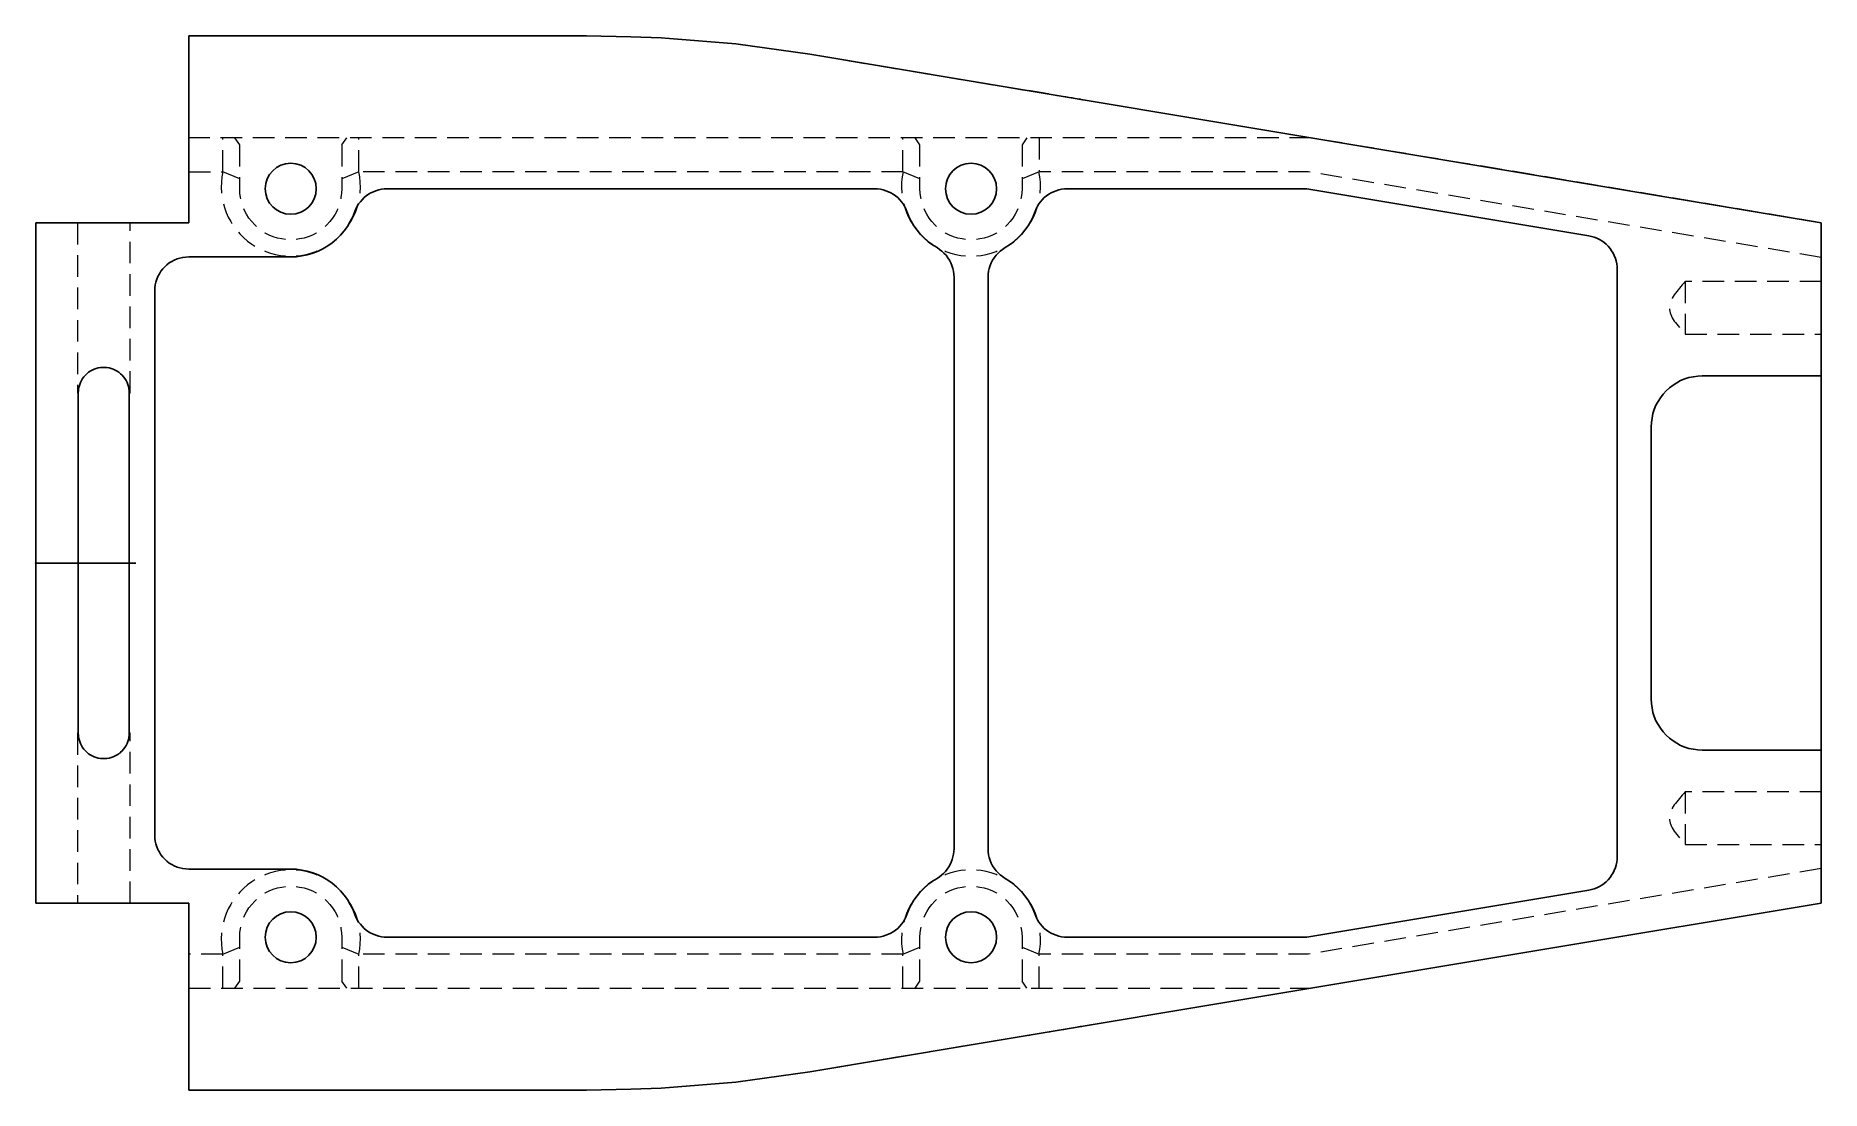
# Model space of a CAD drawing. Header units: millimetres. Extents: x 0 to 105, y -31 to 31.
import ezdxf

# ---------------------------------------------------------------- set-up
doc = ezdxf.new("R2010")
doc.units = ezdxf.units.MM
doc.header["$PDSIZE"] = -1
doc.linetypes.add('HIDDEN', pattern=[1.905, 1.27, -0.635])

msp = doc.modelspace()

# ---------------------------------------------------------------- linework, layer by layer
at = {"color": 7, "linetype": 'Continuous', "lineweight": 25}
for p, q in [((9, 20), (9, 31)), ((0, 20), (0, -20)), ((9, 20), (0, 20)), ((105, -20), (105, 20)), ((2.76, 10.84), (2.77, 10.86)), ((5.21, 10.88), (5.19, 10.9)), ((2.59, 10.5), (2.59, 10.5)), ((5.24, -10.84), (5.19, -10.91)), ((0, -20), (9, -20)), ((9, -20), (9, -31))]:
    msp.add_line(p, q, dxfattribs=at)
at = {"color": 7, "linetype": 'HIDDEN', "lineweight": 18}
for p, q in [((47.5, 29.58), (58.65, 27.72)), ((75, 25), (9, 25)), ((11, 23), (11, 25)), ((12, 24.59), (11.71, 25)), ((18, 24.59), (18.29, 25)), ((19, 23), (19, 25)), ((51, 23), (51, 25)), ((52, 24.59), (51.71, 25)), ((58.29, 25), (58, 24.59)), ((59, 25), (59, 23)), ((105, 20), (75, 25)), ((9, 23), (11, 23)), ((12, 22.59), (11, 23)), ((19, 23), (18, 22.59)), ((51, 23), (19, 23)), ((52, 22.59), (51, 23)), ((59, 23), (58, 22.59)), ((2.45, 20), (2.45, 10)), ((5.55, 10), (5.55, 20)), ((97, 16.55), (97, 13.45)), ((105, 16.55), (97, 16.55)), ((97, 13.45), (105, 13.45)), ((2.59, 10.5), (2.63, 10.62)), ((2.69, 10.73), (2.73, 10.8)), ((3.01, 11.13), (3.11, 11.21)), ((2.45, 10), (2.5, 10)), ((2.45, 10), (2.5, 9.97)), ((5.5, 10), (5.55, 10)), ((5.5, 9.97), (5.55, 10)), ((2.5, -9.97), (2.45, -10)), ((2.45, -10), (2.5, -10)), ((2.45, -10), (2.45, -20)), ((2.59, -10.5), (2.59, -10.5)), ((2.6, -10.52), (2.59, -10.5)), ((5.55, -10), (5.5, -9.97)), ((5.55, -10), (5.5, -10)), ((5.55, -20), (5.55, -10)), ((2.63, -10.62), (2.6, -10.52)), ((97, -13.45), (97, -16.55)), ((105, -13.45), (97, -13.45)), ((97, -16.55), (105, -16.55)), ((11, -23), (9, -23)), ((11, -23), (12, -22.59)), ((11, -25), (11, -23)), ((18, -22.59), (19, -23)), ((19, -25), (19, -23)), ((51, -23), (19, -23)), ((51, -23), (52, -22.59)), ((51, -25), (51, -23)), ((58, -22.59), (59, -23)), ((59, -25), (59, -23)), ((9, -25), (75, -25)), ((11.71, -25), (12, -24.59)), ((18.29, -25), (18, -24.59)), ((51.71, -25), (52, -24.59)), ((58.29, -25), (58, -24.59)), ((58.65, -27.72), (45.53, -29.91))]:
    msp.add_line(p, q, dxfattribs=at)
at = {"color": 7, "linetype": 'Continuous'}
for q in [(0, 11.76), (5.88, 0)]:
    msp.add_line((0, 0), q, dxfattribs=at)
at = {"color": 7, "linetype": 'Continuous', "lineweight": 25, "flags": 128}
for points in [[(9, 31), (10.25, 31), (32.38, 31), (35, 30.93), (36.78, 30.88), (41.17, 30.52), (45.53, 29.91), (55, 28.33), (74.75, 25.04), (88.5, 22.75), (105, 20)], [(9, -18), (10.25, -18), (15, -18), (15.33, -18.01), (15.65, -18.05), (15.97, -18.12), (16.29, -18.21), (16.6, -18.33), (16.89, -18.48), (17.17, -18.64), (17.44, -18.83), (17.69, -19.04), (17.93, -19.27), (18.14, -19.52), (18.33, -19.79), (18.5, -20.07), (18.65, -20.36), (18.77, -20.67), (18.83, -20.82), (18.91, -20.97), (18.99, -21.11), (19.09, -21.24), (19.19, -21.36), (19.31, -21.48), (19.44, -21.58), (19.57, -21.68), (19.71, -21.76), (19.86, -21.83), (20.01, -21.89), (20.17, -21.94), (20.33, -21.97), (20.49, -21.99), (20.66, -22), (35, -22), (49.34, -22), (49.51, -21.99), (49.67, -21.97), (49.83, -21.94), (49.99, -21.89), (50.14, -21.83), (50.29, -21.76), (50.43, -21.68), (50.56, -21.58), (50.69, -21.48), (50.81, -21.36), (50.91, -21.24), (51.01, -21.11), (51.09, -20.97), (51.17, -20.82), (51.23, -20.67), (51.35, -20.37), (51.48, -20.09), (51.64, -19.82), (51.83, -19.57), (52.03, -19.32), (52.25, -19.1), (52.48, -18.89), (52.73, -18.7), (53, -18.54), (53.14, -18.45), (53.26, -18.35), (53.39, -18.25), (53.5, -18.13), (53.6, -18.01), (53.69, -17.87), (53.77, -17.73), (53.84, -17.59), (53.9, -17.44), (53.94, -17.28), (53.97, -17.12), (53.99, -16.96), (54, -16.8), (54, -16), (54, 16), (54, 16.8), (53.99, 16.98), (53.97, 17.15), (53.93, 17.32), (53.88, 17.49), (53.81, 17.65), (53.73, 17.8), (53.64, 17.95), (53.53, 18.09), (53.41, 18.22), (53.29, 18.34), (53.15, 18.44), (53, 18.54), (52.73, 18.7), (52.48, 18.89), (52.25, 19.1), (52.03, 19.32), (51.83, 19.57), (51.64, 19.82), (51.48, 20.09), (51.35, 20.37), (51.23, 20.67), (51.17, 20.82), (51.09, 20.97), (51.01, 21.11), (50.91, 21.24), (50.81, 21.36), (50.69, 21.48), (50.56, 21.58), (50.43, 21.68), (50.29, 21.76), (50.14, 21.83), (49.99, 21.89), (49.83, 21.94), (49.67, 21.97), (49.51, 21.99), (49.34, 22), (35, 22), (20.66, 22), (20.49, 21.99), (20.33, 21.97), (20.17, 21.94), (20.01, 21.89), (19.86, 21.83), (19.71, 21.76), (19.57, 21.68), (19.44, 21.58), (19.31, 21.48), (19.19, 21.36), (19.09, 21.24), (18.99, 21.11), (18.91, 20.97), (18.83, 20.82), (18.77, 20.67), (18.65, 20.36), (18.5, 20.07), (18.33, 19.79), (18.14, 19.52), (17.93, 19.27), (17.69, 19.04), (17.44, 18.83), (17.17, 18.64), (16.89, 18.48), (16.6, 18.33), (16.29, 18.21), (15.97, 18.12), (15.65, 18.05), (15.33, 18.01), (15, 18), (10.25, 18), (9, 18), (8.83, 17.99), (8.65, 17.97), (8.48, 17.93), (8.32, 17.88), (8.15, 17.81), (8, 17.73), (7.85, 17.64), (7.71, 17.53), (7.59, 17.41), (7.47, 17.29), (7.36, 17.15), (7.27, 17), (7.19, 16.85), (7.12, 16.68), (7.07, 16.52), (7.03, 16.35), (7.01, 16.17), (7, 16), (7, -16), (7.01, -16.17), (7.03, -16.35), (7.07, -16.52), (7.12, -16.68), (7.19, -16.85), (7.27, -17), (7.36, -17.15), (7.47, -17.29), (7.59, -17.41), (7.71, -17.53), (7.85, -17.64), (8, -17.73), (8.15, -17.81), (8.32, -17.88), (8.48, -17.93), (8.65, -17.97), (8.83, -17.99), (9, -18)], [(91.8, -19.1), (91.95, -19.02), (92.09, -18.94), (92.23, -18.84), (92.35, -18.74), (92.47, -18.62), (92.58, -18.49), (92.67, -18.36), (92.76, -18.22), (92.83, -18.07), (92.89, -17.91), (92.94, -17.76), (92.97, -17.59), (92.99, -17.43), (93, -17.26), (93, -16), (93, 16), (93, 17.26), (92.99, 17.43), (92.97, 17.59), (92.94, 17.76), (92.89, 17.91), (92.83, 18.07), (92.76, 18.22), (92.67, 18.36), (92.58, 18.49), (92.47, 18.62), (92.35, 18.74), (92.23, 18.84), (92.09, 18.94), (91.95, 19.02), (91.8, 19.1), (91.65, 19.16), (91.49, 19.2), (91.33, 19.24), (74.75, 22), (60.66, 22), (60.49, 21.99), (60.33, 21.97), (60.17, 21.94), (60.01, 21.89), (59.86, 21.83), (59.71, 21.76), (59.57, 21.68), (59.44, 21.58), (59.31, 21.48), (59.19, 21.36), (59.09, 21.24), (58.99, 21.11), (58.91, 20.97), (58.83, 20.82), (58.77, 20.67), (58.65, 20.37), (58.52, 20.09), (58.36, 19.82), (58.17, 19.57), (57.97, 19.32), (57.75, 19.1), (57.52, 18.89), (57.27, 18.7), (57, 18.54), (56.85, 18.44), (56.71, 18.34), (56.59, 18.22), (56.47, 18.09), (56.36, 17.95), (56.27, 17.8), (56.19, 17.65), (56.12, 17.49), (56.07, 17.32), (56.03, 17.15), (56.01, 16.98), (56, 16.8), (56, 16), (56, -16), (56, -16.8), (56.01, -16.98), (56.03, -17.15), (56.07, -17.32), (56.12, -17.49), (56.19, -17.65), (56.27, -17.8), (56.36, -17.95), (56.47, -18.09), (56.59, -18.22), (56.71, -18.34), (56.85, -18.44), (57, -18.54), (57.27, -18.7), (57.52, -18.89), (57.75, -19.1), (57.97, -19.32), (58.17, -19.57), (58.36, -19.82), (58.52, -20.09), (58.65, -20.37), (58.77, -20.67), (58.83, -20.82), (58.91, -20.97), (58.99, -21.11), (59.09, -21.24), (59.19, -21.36), (59.31, -21.48), (59.44, -21.58), (59.57, -21.68), (59.71, -21.76), (59.86, -21.83), (60.01, -21.89), (60.17, -21.94), (60.33, -21.97), (60.49, -21.99), (60.66, -22), (74.75, -22), (91.33, -19.24), (91.49, -19.2), (91.65, -19.16), (91.8, -19.1)], [(2.51, -10.13), (2.5, -10), (2.5, 10), (2.51, 10.13), (2.52, 10.25), (2.55, 10.38), (2.59, 10.5), (2.63, 10.62), (2.69, 10.73), (2.76, 10.84), (2.83, 10.94), (2.92, 11.04), (3.01, 11.13), (3.11, 11.21), (3.21, 11.28), (3.32, 11.34), (3.44, 11.39), (3.56, 11.43), (3.68, 11.47), (3.81, 11.49), (3.94, 11.5), (4.06, 11.5), (4.19, 11.49), (4.32, 11.47), (4.44, 11.43), (4.56, 11.39), (4.68, 11.34), (4.79, 11.28), (4.89, 11.21), (4.99, 11.13), (5.08, 11.04), (5.17, 10.94), (5.24, 10.84), (5.31, 10.73), (5.37, 10.62), (5.41, 10.5), (5.45, 10.38), (5.48, 10.25), (5.49, 10.13), (5.5, 10), (5.5, -10), (5.49, -10.13), (5.48, -10.25), (5.45, -10.38), (5.41, -10.5), (5.37, -10.62), (5.31, -10.73), (5.24, -10.84), (5.17, -10.94), (5.08, -11.04), (4.99, -11.13), (4.89, -11.21), (4.79, -11.28), (4.68, -11.34), (4.56, -11.39), (4.44, -11.43), (4.32, -11.47), (4.19, -11.49), (4.06, -11.5), (3.94, -11.5), (3.81, -11.49), (3.68, -11.47), (3.56, -11.43), (3.44, -11.39), (3.32, -11.34), (3.21, -11.28), (3.11, -11.21), (3.01, -11.13), (2.92, -11.04), (2.83, -10.94), (2.76, -10.84), (2.69, -10.73), (2.63, -10.62), (2.59, -10.5), (2.55, -10.38), (2.52, -10.25), (2.51, -10.13)], [(105, 11), (98, 11), (97.74, 10.99), (97.48, 10.95), (97.22, 10.9), (96.97, 10.82), (96.73, 10.72), (96.5, 10.6), (96.28, 10.46), (96.07, 10.3), (95.88, 10.12), (95.7, 9.93), (95.54, 9.72), (95.4, 9.5), (95.28, 9.27), (95.18, 9.03), (95.1, 8.78), (95.05, 8.52), (95.01, 8.26), (95, 8), (95, -8), (95.01, -8.26), (95.05, -8.52), (95.1, -8.78), (95.18, -9.03), (95.28, -9.27), (95.4, -9.5), (95.54, -9.72), (95.7, -9.93), (95.88, -10.12), (96.07, -10.3), (96.28, -10.46), (96.5, -10.6), (96.73, -10.72), (96.97, -10.82), (97.22, -10.9), (97.48, -10.95), (97.74, -10.99), (98, -11), (105, -11)], [(9, -31), (10.25, -31), (32.38, -31), (35, -30.93), (36.78, -30.88), (41.17, -30.52), (45.53, -29.91), (55, -28.33), (74.75, -25.04), (88.5, -22.75), (105, -20)]]:
    msp.add_lwpolyline(points, dxfattribs=at)
at = {"color": 7, "linetype": 'HIDDEN', "lineweight": 18, "flags": 128}
for points in [[(18, 24.59), (18, 22), (17.99, 21.74), (17.95, 21.48), (17.9, 21.22), (17.82, 20.97), (17.72, 20.73), (17.6, 20.5), (17.46, 20.28), (17.3, 20.07), (17.12, 19.88), (16.93, 19.7), (16.72, 19.54), (16.5, 19.4), (16.27, 19.28), (16.03, 19.18), (15.78, 19.1), (15.52, 19.05), (15.26, 19.01), (15, 19), (14.74, 19.01), (14.48, 19.05), (14.22, 19.1), (13.97, 19.18), (13.73, 19.28), (13.5, 19.4), (13.28, 19.54), (13.07, 19.7), (12.88, 19.88), (12.7, 20.07), (12.54, 20.28), (12.4, 20.5), (12.28, 20.73), (12.18, 20.97), (12.1, 21.22), (12.05, 21.48), (12.01, 21.74), (12, 22), (12, 24.59)], [(58, 24.59), (58, 22), (57.99, 21.74), (57.95, 21.48), (57.9, 21.22), (57.82, 20.97), (57.72, 20.73), (57.6, 20.5), (57.46, 20.28), (57.3, 20.07), (57.12, 19.88), (56.93, 19.7), (56.72, 19.54), (56.5, 19.4), (56.27, 19.28), (56.03, 19.18), (55.78, 19.1), (55.52, 19.05), (55.26, 19.01), (55, 19), (54.74, 19.01), (54.48, 19.05), (54.22, 19.1), (53.97, 19.18), (53.73, 19.28), (53.5, 19.4), (53.28, 19.54), (53.07, 19.7), (52.88, 19.88), (52.7, 20.07), (52.54, 20.28), (52.4, 20.5), (52.28, 20.73), (52.18, 20.97), (52.1, 21.22), (52.05, 21.48), (52.01, 21.74), (52, 22), (52, 24.59)], [(105, 17.97), (74.83, 23), (59, 23)], [(3.21, 11.28), (3.22, 11.28), (3.24, 11.29), (3.24, 11.29)], [(5.24, 10.84), (5.27, 10.8), (5.3, 10.75)], [(2.76, -10.84), (2.73, -10.8), (2.69, -10.73)], [(4.79, -11.28), (4.78, -11.28), (4.76, -11.29), (4.76, -11.29)], [(5.1, -11.02), (5.1, -11.02), (5.08, -11.04)], [(105, -17.97), (74.83, -23), (59, -23)], [(12, -24.59), (12, -22), (12.01, -21.74), (12.05, -21.48), (12.1, -21.22), (12.18, -20.97), (12.28, -20.73), (12.4, -20.5), (12.54, -20.28), (12.7, -20.07), (12.88, -19.88), (13.07, -19.7), (13.28, -19.54), (13.5, -19.4), (13.73, -19.28), (13.97, -19.18), (14.22, -19.1), (14.48, -19.05), (14.74, -19.01), (15, -19), (15.26, -19.01), (15.52, -19.05), (15.78, -19.1), (16.03, -19.18), (16.27, -19.28), (16.5, -19.4), (16.72, -19.54), (16.93, -19.7), (17.12, -19.88), (17.3, -20.07), (17.46, -20.28), (17.6, -20.5), (17.72, -20.73), (17.82, -20.97), (17.9, -21.22), (17.95, -21.48), (17.99, -21.74), (18, -22), (18, -24.59)], [(52, -24.59), (52, -22), (52.01, -21.74), (52.05, -21.48), (52.1, -21.22), (52.18, -20.97), (52.28, -20.73), (52.4, -20.5), (52.54, -20.28), (52.7, -20.07), (52.88, -19.88), (53.07, -19.7), (53.28, -19.54), (53.5, -19.4), (53.73, -19.28), (53.97, -19.18), (54.22, -19.1), (54.48, -19.05), (54.74, -19.01), (55, -19), (55.26, -19.01), (55.52, -19.05), (55.78, -19.1), (56.03, -19.18), (56.27, -19.28), (56.5, -19.4), (56.72, -19.54), (56.93, -19.7), (57.12, -19.88), (57.3, -20.07), (57.46, -20.28), (57.6, -20.5), (57.72, -20.73), (57.82, -20.97), (57.9, -21.22), (57.95, -21.48), (57.99, -21.74), (58, -22), (58, -24.59)]]:
    msp.add_lwpolyline(points, dxfattribs=at)
at = {"color": 7, "linetype": 'Continuous', "lineweight": 25}
for centre in [(15, 22), (55, 22), (15, -22), (55, -22)]:
    msp.add_circle(centre, 1.5, dxfattribs=at)
at = {"color": 7, "linetype": 'HIDDEN', "lineweight": 18}
for centre, start, end in [((15, 22.13), 167.6838, 12.3162), ((55, 22.13), 167.6838, 12.3162), ((15, -22.13), 347.6838, 192.3162), ((55, -22.13), 347.6838, 192.3162)]:
    msp.add_arc(centre, 4.09, start, end, dxfattribs=at)
for points, knots in [([(47.5, 29.58), (55.78, 28.2), (66.07, 26.49), (59.64, 27.56), (58.38, 27.77)], [0, 0, 0, 0, 0.805079, 1, 1, 1, 1]), ([(97, 16.55), (96.53, 16.03), (95.6, 15), (96.53, 13.97), (97, 13.45)], [0, 0, 0, 0, 0.5, 1, 1, 1, 1]), ([(3.11, 11.21), (3.11, 11.21), (3.11, 11.21), (3.1, 11.2), (3.11, 11.21), (3.11, 11.21)], [0, 0, 0, 0, 0.1991199, 0.9680598, 1, 1, 1, 1]), ([(4.76, 11.29), (4.76, 11.29), (4.78, 11.28), (4.78, 11.28), (4.79, 11.28)], [0, 0, 0, 0, 0.435777, 1, 1, 1, 1]), ([(4.89, 11.21), (4.89, 11.21), (4.9, 11.2), (4.89, 11.21), (4.89, 11.21), (4.89, 11.21)], [0, 0, 0, 0, 0.0344825, 0.8091799, 1, 1, 1, 1]), ([(3.11, -11.21), (3.11, -11.21), (3.1, -11.2), (3.11, -11.21), (3.11, -11.21), (3.11, -11.21)], [0, 0, 0, 0, 0.034477, 0.809389, 1, 1, 1, 1]), ([(3.24, -11.29), (3.24, -11.29), (3.22, -11.28), (3.22, -11.28), (3.21, -11.28)], [0, 0, 0, 0, 0.435743, 1, 1, 1, 1]), ([(5.16, -10.95), (5.01, -11.12), (4.85, -11.31), (5.14, -10.97), (5.17, -10.94)], [0, 0, 0, 0, 0.920835, 1, 1, 1, 1]), ([(4.89, -11.21), (4.89, -11.21), (4.89, -11.21), (4.9, -11.2), (4.89, -11.21), (4.89, -11.21)], [0, 0, 0, 0, 0.199331, 0.968054, 1, 1, 1, 1]), ([(97, -13.45), (96.53, -13.97), (95.6, -15), (96.53, -16.03), (97, -16.55)], [0, 0, 0, 0, 0.5, 1, 1, 1, 1]), ([(58.38, -27.77), (59.69, -27.55), (66.22, -26.46), (55.85, -28.19), (47.55, -29.58)], [0, 0, 0, 0, 0.199198, 1, 1, 1, 1])]:
    msp.add_open_spline(points, degree=3, knots=knots, dxfattribs=at)
at = {"color": 7, "linetype": 'Continuous'}
msp.add_point((0, 0), dxfattribs=at)

doc.saveas('drawing.dxf')
